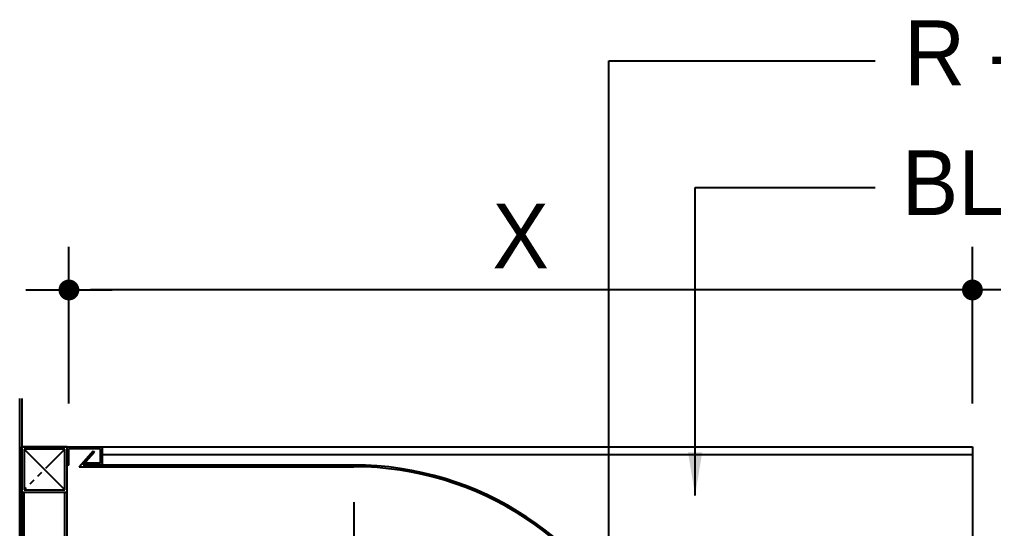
# Model space of a CAD drawing. Extents: x -25535497 to -25216507, y 8041684 to 8103002.
# Drawn here: x -25239647 to -25237388, y 8081249 to 8082428 of the extents above; entities that cross this region are included whole.
import ezdxf
from ezdxf.lldxf.tags import DXFTag

# ---------------------------------------------------------------- set-up
doc = ezdxf.new("R2010")
doc.units = 0
doc.header["$MEASUREMENT"] = 0
doc.linetypes.add('PHANTOM', pattern=[63.5, 31.75, -6.35, 6.35, -6.35, 6.35, -6.35])
doc.layers.get('Defpoints').update_dxf_attribs({"color": 45})
for name, color, linetype in [('3', 3, 'Continuous'), ('ANIFO', 7, 'Continuous'), ('DIM', 7, 'Continuous'), ('LIN', 1, 'CENTER2'), ('R', 1, 'Continuous'), ('S', 6, 'Continuous'), ('text', 7, 'Continuous'), ('YG01', 3, 'Continuous')]:
    doc.layers.add(name, color=color, linetype=linetype)
doc.styles.add('songdoh', font='')
doc.styles.get("Standard").update_dxf_attribs({"font": 'malgunbd.ttf'})
doc.styles.get('songdoh').set_extended_font_data('Dotum')
tags = doc.linetypes.add('CENTER2', pattern=[1.125, 0.75, -0.125, 0.125, -0.125]).pattern_tags.tags
tags[10:11] = [DXFTag(74, 4), DXFTag(75, 0), DXFTag(340, '0'), DXFTag(46, 1.0), DXFTag(50, 0.0), DXFTag(44, 0.0), DXFTag(45, 0.0)]
tags[8:9] = [DXFTag(74, 4), DXFTag(75, 0), DXFTag(340, '0'), DXFTag(46, 1.0), DXFTag(50, 0.0), DXFTag(44, 0.0), DXFTag(45, 0.0)]
tags[6:7] = [DXFTag(74, 4), DXFTag(75, 0), DXFTag(340, '0'), DXFTag(46, 1.0), DXFTag(50, 0.0), DXFTag(44, 0.0), DXFTag(45, 0.0)]
tags[4:5] = [DXFTag(74, 4), DXFTag(75, 0), DXFTag(340, '0'), DXFTag(46, 1.0), DXFTag(50, 0.0), DXFTag(44, 0.0), DXFTag(45, 0.0)]
tags = doc.linetypes.add('PHANTOMX2', pattern=[5, 2.5, -0.5, 0.5, -0.5, 0.5, -0.5]).pattern_tags.tags
tags[14:15] = [DXFTag(74, 4), DXFTag(75, 0), DXFTag(340, '0'), DXFTag(46, 1.0), DXFTag(50, 0.0), DXFTag(44, 0.0), DXFTag(45, 0.0)]
tags[12:13] = [DXFTag(74, 4), DXFTag(75, 0), DXFTag(340, '0'), DXFTag(46, 1.0), DXFTag(50, 0.0), DXFTag(44, 0.0), DXFTag(45, 0.0)]
tags[10:11] = [DXFTag(74, 4), DXFTag(75, 0), DXFTag(340, '0'), DXFTag(46, 1.0), DXFTag(50, 0.0), DXFTag(44, 0.0), DXFTag(45, 0.0)]
tags[8:9] = [DXFTag(74, 4), DXFTag(75, 0), DXFTag(340, '0'), DXFTag(46, 1.0), DXFTag(50, 0.0), DXFTag(44, 0.0), DXFTag(45, 0.0)]
tags[6:7] = [DXFTag(74, 4), DXFTag(75, 0), DXFTag(340, '0'), DXFTag(46, 1.0), DXFTag(50, 0.0), DXFTag(44, 0.0), DXFTag(45, 0.0)]
tags[4:5] = [DXFTag(74, 4), DXFTag(75, 0), DXFTag(340, '0'), DXFTag(46, 1.0), DXFTag(50, 0.0), DXFTag(44, 0.0), DXFTag(45, 0.0)]
doc.dimstyles.new('DONGWOO', dxfattribs={"dimscale": 300, "dimtxt": 3, "dimasz": 1, "dimexe": 2, "dimexo": 2, "dimgap": 1, "dimtad": 1, "dimdec": 0, "dimzin": 11, "dimdsep": 46, "dimtxsty": 'songdoh', "dimblk": 'DOT-6', "dimcen": 2, "dimdle": 2, "dimclrd": 256, "dimclre": 256, "dimclrt": 3, "dimadec": 0, "dimazin": 0, "dimtfac": 1, "dimtdec": 0, "dimtix": 1, "dimtmove": 2, "dimatfit": 3, "dimldrblk": 'DOT', "dimfxl": 2, "dimtolj": 1, "dimtzin": 11, "dimarcsym": 0})
doc.dimstyles.new('ISO-25', dxfattribs={"dimtxt": 2.5, "dimasz": 2.5, "dimexe": 1.25, "dimexo": 0.625, "dimtad": 1, "dimtxsty": 'Standard', "dimcen": 2.5, "dimadec": 0, "dimazin": 0, "dimtfac": 1, "dimtmove": 0, "dimatfit": 3, "dimfxl": 1, "dimarcsym": 0})

# ---------------------------------------------------------------- blocks, each defined once
blk = doc.blocks.new('_Dot')
at = {"color": 0, "linetype": 'ByBlock', "lineweight": -2}
blk.add_line((-0.5, 0), (-1, 0), dxfattribs=at)
at = {"color": 0, "linetype": 'ByBlock', "const_width": 0.5}
blk.add_lwpolyline([(-0.25, 0, 1), (0.25, 0, 1)], format="xyb", close=True, dxfattribs=at)
blk = doc.blocks.new('DOT-6')
at = {"layer": 'DIM', "color": 7, "ltscale": 0.5}
blk.add_line((2, 0), (-2, 0), dxfattribs=at)
at = {"layer": 'DIM', "color": 7, "ltscale": 0.5, "xscale": 0.9680000000043946, "yscale": 0.9680000000043946, "zscale": 0.9680000000043946}
blk.add_blockref('_Dot', (0, 0), dxfattribs=at)
blk = doc.blocks.new('*D372')
at = {"layer": 'Defpoints', "color": 0, "linetype": 'Continuous'}
for p in [(-25239532, 8081801.8), (-25239532, 8081438.5), (-25237436.8, 8081438.5)]:
    blk.add_point(p, dxfattribs=at)
at = {"layer": 'DIM', "linetype": 'Continuous', "lineweight": -2}
for p, q in [((-25239532, 8081538.5), (-25239532, 8081901.8)), ((-25237436.8, 8081538.5), (-25237436.8, 8081901.8)), ((-25237486.8, 8081801.8), (-25239482, 8081801.8))]:
    blk.add_line(p, q, dxfattribs=at)
at = {"layer": 'DIM', "linetype": 'Continuous', "lineweight": -2, "xscale": 50, "yscale": 50, "zscale": 50, "rotation": 180}
blk.add_blockref('DOT-6', (-25239532, 8081801.8), dxfattribs=at)
at = {"layer": 'DIM', "linetype": 'Continuous', "lineweight": -2, "xscale": 50, "yscale": 50, "zscale": 50}
blk.add_blockref('DOT-6', (-25237436.8, 8081801.8), dxfattribs=at)
at = {"layer": 'DIM', "color": 3, "linetype": 'Continuous', "insert": (-25238484.4, 8081926.9), "char_height": 150, "attachment_point": 5, "style": 'songdoh'}
blk.add_mtext('\\A1;X', dxfattribs=at)
blk = doc.blocks.new('*D313')
at = {"layer": 'Defpoints', "color": 0, "linetype": 'Continuous'}
for p in [(-25237436.8, 8081438.5), (-25237432.1, 8079409.2), (-25236492.8, 8079409.2)]:
    blk.add_point(p, dxfattribs=at)
at = {"layer": 'DIM', "linetype": 'Continuous', "lineweight": -2}
for p, q in [((-25237336.8, 8081438.5), (-25236392.8, 8081438.5)), ((-25236492.8, 8081388.5), (-25236492.8, 8079459.2)), ((-25237332.1, 8079409.2), (-25236392.8, 8079409.2))]:
    blk.add_line(p, q, dxfattribs=at)
at = {"layer": 'DIM', "linetype": 'Continuous', "lineweight": -2, "xscale": 50, "yscale": 50, "zscale": 50}
for p, rotation in [((-25236492.8, 8081438.5), 90), ((-25236492.8, 8079409.2), 270)]:
    blk.add_blockref('DOT-6', p, dxfattribs=dict(at, rotation=rotation))
at = {"layer": 'DIM', "color": 3, "linetype": 'Continuous', "insert": (-25236617.9, 8080423.8), "char_height": 150, "attachment_point": 5, "rotation": 90, "style": 'songdoh'}
blk.add_mtext('\\A1;Y', dxfattribs=at)

msp = doc.modelspace()

# ---------------------------------------------------------------- linework, layer by layer
at = {"layer": '3', "color": 1}
for p, q in [((-25239536, 8081438.5), (-25239641, 8081438.5)), ((-25239641, 8081438.5), (-25239641, 8081333.5)), ((-25239536, 8081333.5), (-25239536, 8081438.5)), ((-25239541.6, 8081432.9), (-25239635.4, 8081432.9)), ((-25239635.4, 8081432.9), (-25239635.4, 8081339.1)), ((-25239541.6, 8081339.1), (-25239541.6, 8081432.9)), ((-25239641, 8081333.5), (-25239536, 8081333.5)), ((-25239635.4, 8081339.1), (-25239541.6, 8081339.1))]:
    msp.add_line(p, q, dxfattribs=at)
at = {"layer": 'ANIFO', "color": 1}
for p, q in [((-25239508.5, 8081392.2), (-25239475.5, 8081429.2)), ((-25239499.2, 8081396.4), (-25239472.4, 8081426.4)), ((-25239475.5, 8081429.2), (-25239472.4, 8081426.4)), ((-25239508.5, 8081392.2), (-25238871.3, 8081392.2)), ((-25239499.2, 8081396.4), (-25238871.3, 8081396.4)), ((-25239495.6, 8081396.4), (-25239495.6, 8081400.4))]:
    msp.add_line(p, q, dxfattribs=at)
at = {"layer": 'LIN', "color": 1, "linetype": 'PHANTOM', "ltscale": 2}
msp.add_line((-25239541.6, 8081432.9), (-25239635.4, 8081339.1), dxfattribs=at)
at = {"layer": 'R', "color": 1}
for p, q in [((-25239641, 8081438.5), (-25237436.8, 8081438.5)), ((-25239641, 8079899), (-25239641, 8081438.5)), ((-25237436.8, 8081438.5), (-25237436.8, 8079899)), ((-25239635.4, 8081432.9), (-25239541.6, 8081339.1)), ((-25239455.1, 8081421), (-25237436.8, 8081421))]:
    msp.add_line(p, q, dxfattribs=at)
at = {"layer": 'R', "color": 1, "linetype": 'PHANTOMX2'}
for p, q in [((-25239635.4, 8080015.9), (-25239635.4, 8081333.5)), ((-25239541.6, 8080015.9), (-25239541.6, 8081333.5)), ((-25239536, 8080021.5), (-25239536, 8081333.5))]:
    msp.add_line(p, q, dxfattribs=at)
at = {"layer": 'R', "color": 1, "linetype": 'CENTER2'}
msp.add_line((-25238871.3, 8081310.3), (-25238871.3, 8079983.5), dxfattribs=at)
at = {"layer": 'R', "color": 1}
for radius in [727.6, 723.5]:
    msp.add_arc((-25238871.3, 8080668.7), radius, 316.1461, 90, dxfattribs=at)
at = {"layer": 'S', "color": 1, "ltscale": 3}
for p, q in [((-25239646.6, 8081550.3), (-25239646.6, 8079633.4)), ((-25239641, 8081550.3), (-25239641, 8079641.3))]:
    msp.add_line(p, q, dxfattribs=at)
at = {"layer": 'YG01', "color": 1}
for p, q in [((-25239536, 8081395.8), (-25239536, 8081438.5)), ((-25239536, 8081438.5), (-25239455.1, 8081438.5)), ((-25239532, 8081395.8), (-25239532, 8081434.4)), ((-25239532, 8081434.4), (-25239459.2, 8081434.4)), ((-25239459.2, 8081434.4), (-25239459.2, 8081400.4)), ((-25239455.1, 8081438.5), (-25239455.1, 8081396.4)), ((-25239532, 8081395.8), (-25239536, 8081395.8)), ((-25239495.6, 8081400.4), (-25239495.6, 8081396.4)), ((-25239459.2, 8081400.4), (-25239495.6, 8081400.4)), ((-25239455.1, 8081396.4), (-25239495.6, 8081396.4))]:
    msp.add_line(p, q, dxfattribs=at)

# ---------------------------------------------------------------- texts
at = {"layer": 'text', "style": 'songdoh'}
for s, p in [('R - CASE', (-25237595.5, 8082276.2)), ('BLACKET', (-25237600.6, 8081975.4))]:
    msp.add_text(s, height=150, dxfattribs=at).set_placement(p)

# ---------------------------------------------------------------- dimensions: what is measured, and where the dimension line sits
at = {"layer": 'DIM', "linetype": 'Continuous'}
dim = msp.add_linear_dim(base=(-25239532, 8081801.8), p1=(-25237436.8, 8081438.5), p2=(-25239532, 8081438.5), text='X', dimstyle='DONGWOO', override={"dimscale": 50}, dxfattribs=at)
dim.commit()
dim.dimension.update_dxf_attribs({"geometry": '*D372', "text_midpoint": (-25238484.4, 8081926.9)})
dim = msp.add_linear_dim(base=(-25236492.8, 8079409.2), p1=(-25237436.8, 8081438.5), p2=(-25237432.1, 8079409.2), angle=90, text='Y', dimstyle='DONGWOO', override={"dimscale": 50}, dxfattribs=at)
dim.commit()
dim.dimension.update_dxf_attribs({"geometry": '*D313', "text_midpoint": (-25236617.9, 8080423.8)})

# ---------------------------------------------------------------- leaders
at = {"ltscale": 0.5}
for points in [[(-25238280, 8081043.2), (-25238280, 8082332.7), (-25237662.3, 8082332.7)], [(-25238079.9, 8081325.6), (-25238079.9, 8082039), (-25237662.3, 8082039)]]:
    msp.add_leader(points, dimstyle='ISO-25', override={"dimscale": 5, "dimasz": 20, "dimdec": 1, "dimtdec": 1, "dimtix": 1}, dxfattribs=at)

doc.saveas('drawing.dxf')
